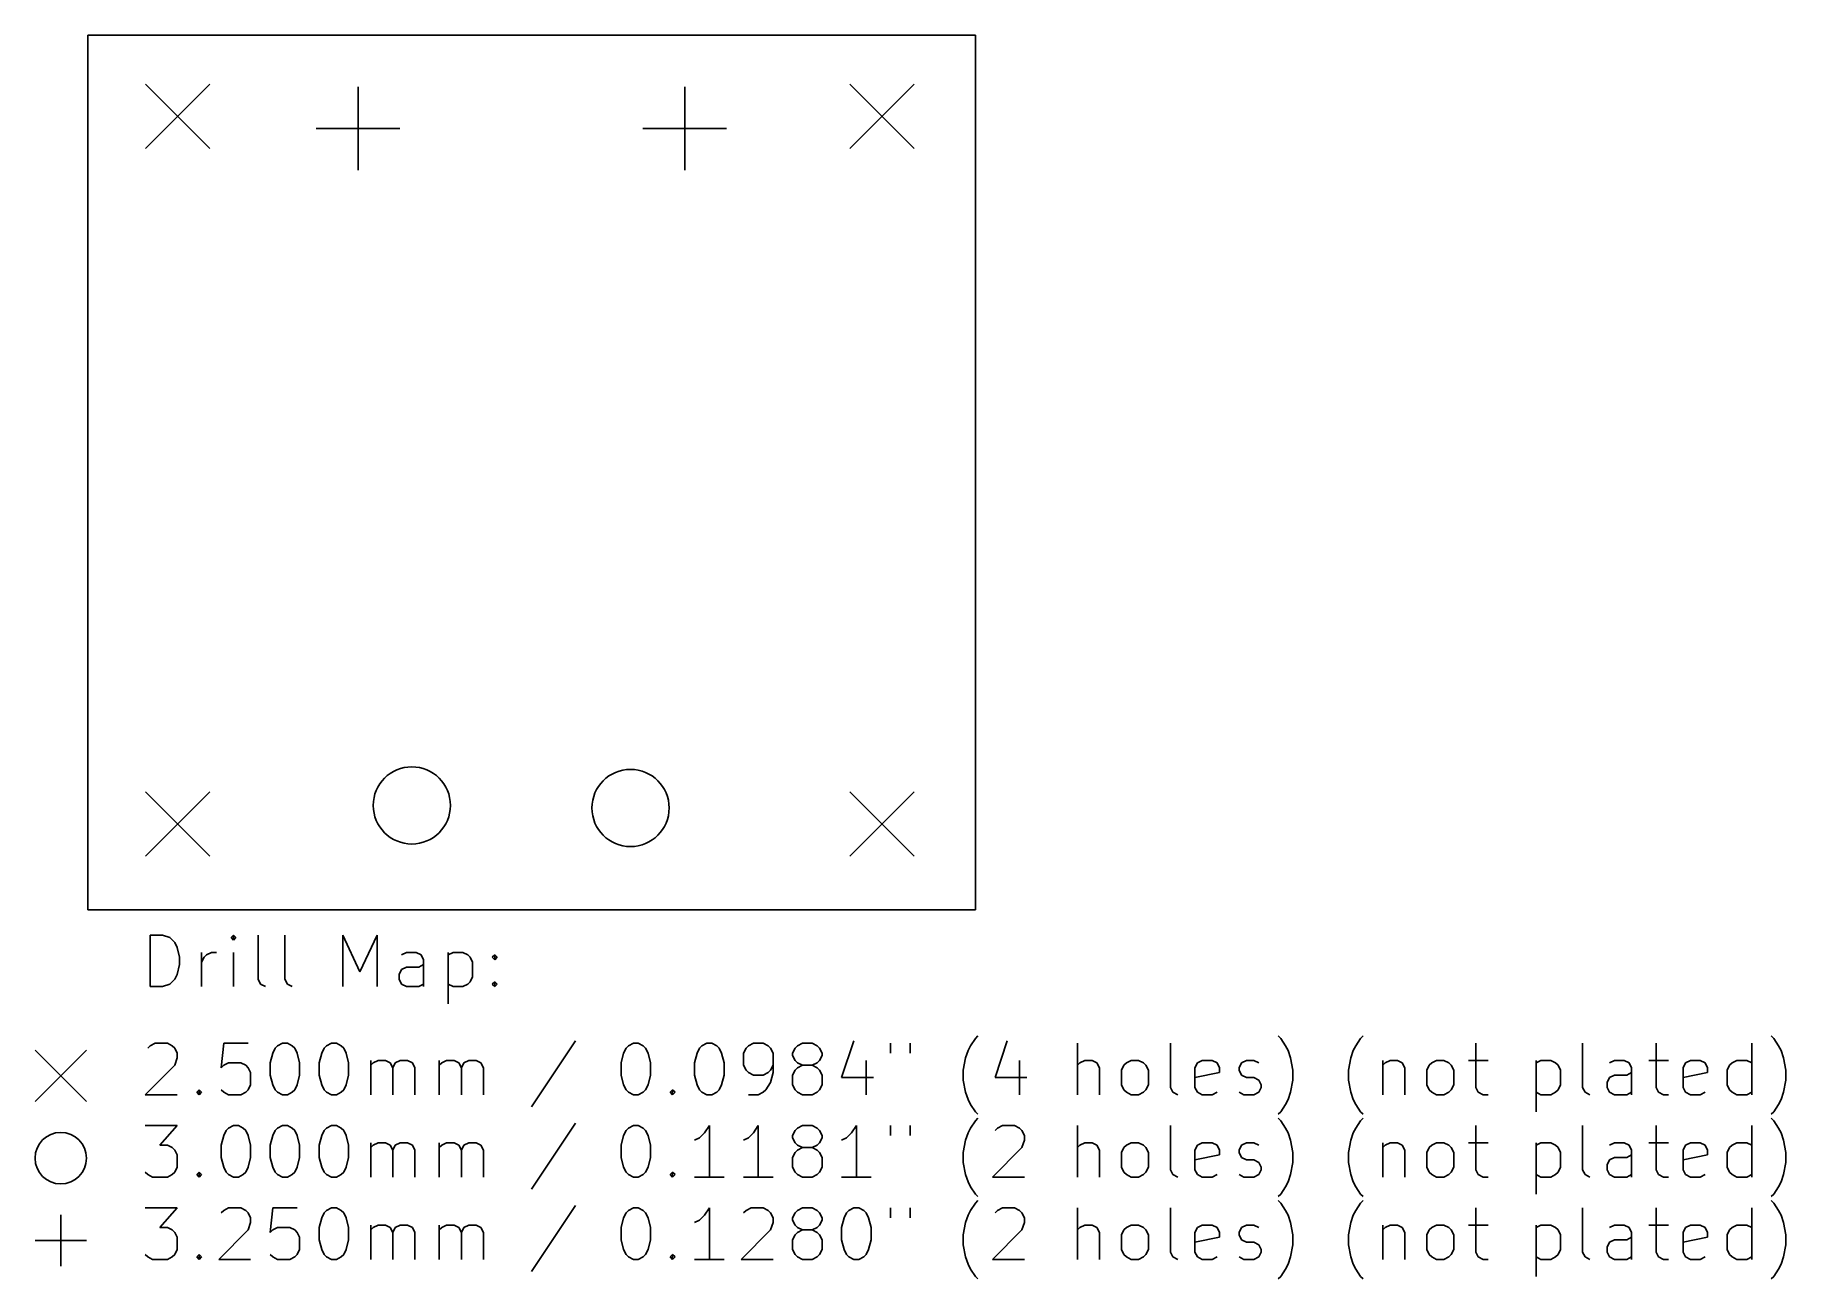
# Model space of a CAD drawing. Extents: x 125.5 to 193.5, y -119.2 to -70.8.
import ezdxf

# ---------------------------------------------------------------- set-up
doc = ezdxf.new("R2010")
doc.units = 0
doc.layers.add('BLACK', color=7, linetype='CONTINUOUS')

msp = doc.modelspace()

# ---------------------------------------------------------------- linework, layer by layer
at = {"layer": 'BLACK', "linetype": 'CONTINUOUS'}
for p, q in [((127.5, -70.841), (127.5, -104.841)), ((127.5, -70.841), (162, -70.841)), ((162, -70.841), (162, -104.841)), ((129.75, -72.75), (132.25, -75.25)), ((132.25, -72.75), (129.75, -75.25)), ((157.119, -72.75), (159.619, -75.25)), ((159.619, -72.75), (157.119, -75.25)), ((138.004, -72.848), (138.004, -76.098)), ((150.704, -72.848), (150.704, -76.098)), ((136.379, -74.473), (139.629, -74.473)), ((149.079, -74.473), (152.329, -74.473)), ((129.75, -100.25), (132.25, -102.75)), ((132.25, -100.25), (129.75, -102.75)), ((157.119, -100.25), (159.619, -102.75)), ((159.619, -100.25), (157.119, -102.75)), ((127.5, -104.841), (162, -104.841)), ((129.926, -107.825), (129.926, -105.825)), ((129.926, -105.825), (130.402, -105.825)), ((130.402, -105.825), (130.688, -105.921)), ((130.688, -105.921), (130.879, -106.111)), ((130.879, -106.111), (130.974, -106.302)), ((133.164, -105.825), (133.069, -105.921)), ((133.069, -105.921), (133.164, -106.016)), ((133.26, -105.921), (133.164, -105.825)), ((133.164, -105.825), (133.164, -106.016)), ((133.164, -106.016), (133.26, -105.921)), ((134.117, -107.54), (134.117, -105.825)), ((135.164, -107.54), (135.164, -105.825)), ((137.412, -107.825), (137.412, -105.825)), ((137.412, -105.825), (138.079, -107.254)), ((138.079, -107.254), (138.745, -105.825)), ((138.745, -105.825), (138.745, -107.825)), ((130.974, -106.302), (131.069, -106.683)), ((131.069, -106.683), (131.069, -106.968)), ((131.926, -107.825), (131.926, -106.492)), ((131.926, -106.873), (132.021, -106.683)), ((132.021, -106.683), (132.117, -106.587)), ((132.117, -106.587), (132.307, -106.492)), ((132.307, -106.492), (132.498, -106.492)), ((133.164, -107.825), (133.164, -106.492)), ((139.888, -106.492), (139.698, -106.587)), ((140.269, -106.492), (139.888, -106.492)), ((140.46, -106.587), (140.269, -106.492)), ((140.555, -106.778), (140.46, -106.587)), ((140.555, -107.825), (140.555, -106.778)), ((141.507, -106.492), (141.507, -108.492)), ((141.507, -106.587), (141.698, -106.492)), ((141.698, -106.492), (142.079, -106.492)), ((142.079, -106.492), (142.269, -106.587)), ((142.269, -106.587), (142.364, -106.683)), ((142.364, -106.683), (142.46, -106.873)), ((143.221, -106.683), (143.317, -106.587)), ((143.317, -106.778), (143.221, -106.683)), ((143.317, -106.587), (143.412, -106.683)), ((143.317, -106.587), (143.317, -106.778)), ((143.412, -106.683), (143.317, -106.778)), ((130.974, -107.349), (130.879, -107.54)), ((131.069, -106.968), (130.974, -107.349)), ((139.602, -107.349), (139.698, -107.159)), ((139.602, -107.54), (139.602, -107.349)), ((139.698, -107.159), (139.888, -107.063)), ((139.888, -107.063), (140.364, -107.063)), ((140.364, -107.063), (140.555, -106.968)), ((142.46, -107.444), (142.364, -107.635)), ((142.46, -106.873), (142.46, -107.444)), ((130.402, -107.825), (129.926, -107.825)), ((130.688, -107.73), (130.402, -107.825)), ((130.879, -107.54), (130.688, -107.73)), ((134.212, -107.73), (134.117, -107.54)), ((134.402, -107.825), (134.212, -107.73)), ((135.26, -107.73), (135.164, -107.54)), ((135.45, -107.825), (135.26, -107.73)), ((139.698, -107.73), (139.602, -107.54)), ((139.888, -107.825), (139.698, -107.73)), ((140.364, -107.825), (139.888, -107.825)), ((140.555, -107.73), (140.364, -107.825)), ((141.698, -107.825), (141.507, -107.73)), ((142.079, -107.825), (141.698, -107.825)), ((142.269, -107.73), (142.079, -107.825)), ((142.364, -107.635), (142.269, -107.73)), ((143.221, -107.73), (143.317, -107.635)), ((143.317, -107.825), (143.221, -107.73)), ((143.317, -107.635), (143.412, -107.73)), ((143.317, -107.635), (143.317, -107.825)), ((143.412, -107.73), (143.317, -107.825)), ((129.831, -110.216), (129.926, -110.121)), ((129.926, -110.121), (130.117, -110.025)), ((130.117, -110.025), (130.593, -110.025)), ((130.593, -110.025), (130.783, -110.121)), ((130.783, -110.121), (130.879, -110.216)), ((130.879, -110.216), (130.974, -110.406)), ((132.783, -110.025), (132.688, -110.978)), ((133.736, -110.025), (132.783, -110.025)), ((134.688, -110.406), (134.783, -110.216)), ((134.783, -110.216), (134.879, -110.121)), ((134.879, -110.121), (135.069, -110.025)), ((135.069, -110.025), (135.26, -110.025)), ((135.26, -110.025), (135.45, -110.121)), ((135.45, -110.121), (135.545, -110.216)), ((135.545, -110.216), (135.64, -110.406)), ((136.593, -110.406), (136.688, -110.216)), ((136.688, -110.216), (136.783, -110.121)), ((136.783, -110.121), (136.974, -110.025)), ((136.974, -110.025), (137.164, -110.025)), ((137.164, -110.025), (137.355, -110.121)), ((137.355, -110.121), (137.45, -110.216)), ((137.45, -110.216), (137.545, -110.406)), ((146.46, -109.93), (144.745, -112.502)), ((148.326, -110.406), (148.421, -110.216)), ((148.421, -110.216), (148.517, -110.121)), ((148.517, -110.121), (148.707, -110.025)), ((148.707, -110.025), (148.898, -110.025)), ((148.898, -110.025), (149.088, -110.121)), ((149.088, -110.121), (149.183, -110.216)), ((149.183, -110.216), (149.279, -110.406)), ((151.183, -110.406), (151.279, -110.216)), ((151.279, -110.216), (151.374, -110.121)), ((151.374, -110.121), (151.564, -110.025)), ((151.564, -110.025), (151.755, -110.025)), ((151.755, -110.025), (151.945, -110.121)), ((151.945, -110.121), (152.04, -110.216)), ((152.04, -110.216), (152.136, -110.406)), ((153.088, -110.216), (152.993, -110.406)), ((153.183, -110.121), (153.088, -110.216)), ((153.374, -110.025), (153.183, -110.121)), ((153.755, -110.025), (153.374, -110.025)), ((153.945, -110.121), (153.755, -110.025)), ((154.04, -110.216), (153.945, -110.121)), ((154.136, -110.406), (154.04, -110.216)), ((154.898, -110.406), (154.993, -110.216)), ((154.993, -110.216), (155.088, -110.121)), ((155.088, -110.121), (155.279, -110.025)), ((155.279, -110.025), (155.66, -110.025)), ((155.66, -110.025), (155.85, -110.121)), ((155.85, -110.121), (155.945, -110.216)), ((155.945, -110.216), (156.04, -110.406)), ((157.279, -109.93), (156.802, -111.359)), ((158.707, -110.025), (158.707, -110.406)), ((159.469, -110.025), (159.469, -110.406)), ((161.717, -110.311), (161.812, -110.121)), ((161.812, -110.121), (162.002, -109.835)), ((162.002, -109.835), (162.098, -109.74)), ((163.24, -109.93), (162.764, -111.359)), ((165.964, -112.025), (165.964, -110.025)), ((169.583, -111.74), (169.583, -110.025)), ((173.869, -109.835), (173.774, -109.74)), ((174.06, -110.121), (173.869, -109.835)), ((174.155, -110.311), (174.06, -110.121)), ((176.688, -110.311), (176.783, -110.121)), ((176.783, -110.121), (176.974, -109.835)), ((176.974, -109.835), (177.069, -109.74)), ((181.45, -110.025), (181.45, -111.74)), ((185.602, -111.74), (185.602, -110.025)), ((188.46, -110.025), (188.46, -111.74)), ((192.174, -112.025), (192.174, -110.025)), ((193.031, -109.835), (192.936, -109.74)), ((193.221, -110.121), (193.031, -109.835)), ((193.317, -110.311), (193.221, -110.121)), ((125.45, -110.291), (127.45, -112.291)), ((127.45, -110.291), (125.45, -112.291)), ((130.879, -110.883), (129.736, -112.025)), ((130.974, -110.597), (130.879, -110.883)), ((130.974, -110.406), (130.974, -110.597)), ((132.688, -110.978), (132.783, -110.883)), ((132.783, -110.883), (132.974, -110.787)), ((132.974, -110.787), (133.45, -110.787)), ((133.45, -110.787), (133.64, -110.883)), ((133.64, -110.883), (133.736, -110.978)), ((134.593, -110.787), (134.688, -110.406)), ((134.593, -111.263), (134.593, -110.787)), ((135.64, -110.406), (135.736, -110.787)), ((135.736, -110.787), (135.736, -111.263)), ((136.498, -110.787), (136.593, -110.406)), ((136.498, -111.263), (136.498, -110.787)), ((137.545, -110.406), (137.64, -110.787)), ((137.64, -110.787), (137.64, -111.263)), ((138.498, -112.025), (138.498, -110.692)), ((138.498, -110.883), (138.593, -110.787)), ((138.593, -110.787), (138.783, -110.692)), ((138.783, -110.692), (139.069, -110.692)), ((139.069, -110.692), (139.26, -110.787)), ((139.26, -110.787), (139.355, -110.978)), ((139.355, -110.978), (139.45, -110.787)), ((139.45, -110.787), (139.64, -110.692)), ((139.64, -110.692), (139.926, -110.692)), ((139.926, -110.692), (140.117, -110.787)), ((140.117, -110.787), (140.212, -110.978)), ((141.164, -112.025), (141.164, -110.692)), ((141.164, -110.883), (141.26, -110.787)), ((141.26, -110.787), (141.45, -110.692)), ((141.45, -110.692), (141.736, -110.692)), ((141.736, -110.692), (141.926, -110.787)), ((141.926, -110.787), (142.021, -110.978)), ((142.021, -110.978), (142.117, -110.787)), ((142.117, -110.787), (142.307, -110.692)), ((142.307, -110.692), (142.593, -110.692)), ((142.593, -110.692), (142.783, -110.787)), ((142.783, -110.787), (142.879, -110.978)), ((148.231, -110.787), (148.326, -110.406)), ((148.231, -111.263), (148.231, -110.787)), ((149.279, -110.406), (149.374, -110.787)), ((149.374, -110.787), (149.374, -111.263)), ((151.088, -110.787), (151.183, -110.406)), ((151.088, -111.263), (151.088, -110.787)), ((152.136, -110.406), (152.231, -110.787)), ((152.231, -110.787), (152.231, -111.263)), ((152.993, -110.406), (152.993, -110.883)), ((152.993, -110.883), (153.088, -111.073)), ((154.04, -111.073), (154.136, -110.883)), ((154.136, -111.168), (154.136, -110.406)), ((154.898, -110.502), (154.898, -110.406)), ((154.993, -110.692), (154.898, -110.502)), ((155.088, -110.787), (154.993, -110.692)), ((155.279, -110.883), (155.088, -110.787)), ((155.279, -110.883), (155.088, -110.978)), ((155.66, -110.883), (155.279, -110.883)), ((155.85, -110.787), (155.66, -110.883)), ((155.85, -110.978), (155.66, -110.883)), ((155.945, -110.692), (155.85, -110.787)), ((156.04, -110.502), (155.945, -110.692)), ((156.04, -110.406), (156.04, -110.502)), ((157.755, -110.692), (157.755, -112.025)), ((161.526, -111.073), (161.621, -110.597)), ((161.621, -110.597), (161.717, -110.311)), ((163.717, -110.692), (163.717, -112.025)), ((166.06, -110.787), (165.964, -110.883)), ((166.25, -110.692), (166.06, -110.787)), ((166.536, -110.692), (166.25, -110.692)), ((166.726, -110.787), (166.536, -110.692)), ((166.821, -110.978), (166.726, -110.787)), ((167.679, -111.073), (167.774, -110.883)), ((167.774, -110.883), (167.869, -110.787)), ((167.869, -110.787), (168.06, -110.692)), ((168.06, -110.692), (168.345, -110.692)), ((168.345, -110.692), (168.536, -110.787)), ((168.536, -110.787), (168.631, -110.883)), ((168.631, -110.883), (168.726, -111.073)), ((170.536, -110.978), (170.631, -110.787)), ((170.631, -110.787), (170.821, -110.692)), ((170.821, -110.692), (171.202, -110.692)), ((171.202, -110.692), (171.393, -110.787)), ((171.393, -110.787), (171.488, -110.978)), ((172.25, -110.978), (172.345, -110.787)), ((172.345, -110.787), (172.536, -110.692)), ((172.536, -110.692), (172.821, -110.692)), ((172.821, -110.692), (173.012, -110.787)), ((174.25, -110.597), (174.155, -110.311)), ((174.345, -111.073), (174.25, -110.597)), ((176.498, -111.073), (176.593, -110.597)), ((176.593, -110.597), (176.688, -110.311)), ((177.831, -110.692), (177.831, -112.025)), ((177.831, -110.883), (177.926, -110.787)), ((177.926, -110.787), (178.117, -110.692)), ((178.117, -110.692), (178.402, -110.692)), ((178.402, -110.692), (178.593, -110.787)), ((178.593, -110.787), (178.688, -110.978)), ((179.545, -111.073), (179.64, -110.883)), ((179.64, -110.883), (179.736, -110.787)), ((179.736, -110.787), (179.926, -110.692)), ((179.926, -110.692), (180.212, -110.692)), ((180.212, -110.692), (180.402, -110.787)), ((180.402, -110.787), (180.498, -110.883)), ((180.498, -110.883), (180.593, -111.073)), ((181.164, -110.692), (181.926, -110.692)), ((183.793, -110.692), (183.793, -112.692)), ((183.793, -110.787), (183.983, -110.692)), ((183.983, -110.692), (184.364, -110.692)), ((184.364, -110.692), (184.555, -110.787)), ((184.555, -110.787), (184.65, -110.883)), ((184.65, -110.883), (184.745, -111.073)), ((186.84, -110.692), (186.65, -110.787)), ((187.221, -110.692), (186.84, -110.692)), ((187.412, -110.787), (187.221, -110.692)), ((187.507, -110.978), (187.412, -110.787)), ((188.174, -110.692), (188.936, -110.692)), ((189.507, -110.978), (189.602, -110.787)), ((189.602, -110.787), (189.793, -110.692)), ((189.793, -110.692), (190.174, -110.692)), ((190.174, -110.692), (190.364, -110.787)), ((190.364, -110.787), (190.46, -110.978)), ((191.221, -111.073), (191.317, -110.883)), ((191.317, -110.883), (191.412, -110.787)), ((191.412, -110.787), (191.602, -110.692)), ((191.602, -110.692), (191.983, -110.692)), ((191.983, -110.692), (192.174, -110.787)), ((193.412, -110.597), (193.317, -110.311)), ((193.507, -111.073), (193.412, -110.597)), ((133.736, -110.978), (133.831, -111.168)), ((133.831, -111.168), (133.831, -111.644)), ((134.688, -111.644), (134.593, -111.263)), ((135.736, -111.263), (135.64, -111.644)), ((136.593, -111.644), (136.498, -111.263)), ((137.64, -111.263), (137.545, -111.644)), ((139.355, -110.978), (139.355, -112.025)), ((140.212, -110.978), (140.212, -112.025)), ((142.021, -110.978), (142.021, -112.025)), ((142.879, -110.978), (142.879, -112.025)), ((148.326, -111.644), (148.231, -111.263)), ((149.374, -111.263), (149.279, -111.644)), ((151.183, -111.644), (151.088, -111.263)), ((152.231, -111.263), (152.136, -111.644)), ((153.088, -111.073), (153.183, -111.168)), ((153.183, -111.168), (153.374, -111.263)), ((153.374, -111.263), (153.755, -111.263)), ((153.755, -111.263), (153.945, -111.168)), ((153.85, -111.835), (154.04, -111.549)), ((153.945, -111.168), (154.04, -111.073)), ((154.04, -111.549), (154.136, -111.168)), ((154.993, -111.073), (154.898, -111.263)), ((154.898, -111.263), (154.898, -111.644)), ((155.088, -110.978), (154.993, -111.073)), ((155.945, -111.073), (155.85, -110.978)), ((156.04, -111.263), (155.945, -111.073)), ((156.04, -111.644), (156.04, -111.263)), ((156.802, -111.359), (158.04, -111.359)), ((161.526, -111.454), (161.526, -111.073)), ((161.621, -111.93), (161.526, -111.454)), ((162.764, -111.359), (164.002, -111.359)), ((166.821, -112.025), (166.821, -110.978)), ((167.679, -111.644), (167.679, -111.073)), ((168.726, -111.073), (168.726, -111.644)), ((170.536, -111.74), (170.536, -110.978)), ((171.488, -111.168), (170.536, -111.359)), ((171.488, -110.978), (171.488, -111.168)), ((172.25, -111.073), (172.25, -110.978)), ((172.345, -111.263), (172.25, -111.073)), ((172.536, -111.359), (172.345, -111.263)), ((172.821, -111.359), (172.536, -111.359)), ((173.012, -111.454), (172.821, -111.359)), ((173.107, -111.644), (173.012, -111.454)), ((174.25, -111.93), (174.345, -111.454)), ((174.345, -111.454), (174.345, -111.073)), ((176.498, -111.454), (176.498, -111.073)), ((176.593, -111.93), (176.498, -111.454)), ((178.688, -110.978), (178.688, -112.025)), ((179.545, -111.644), (179.545, -111.073)), ((180.593, -111.073), (180.593, -111.644)), ((184.745, -111.073), (184.745, -111.644)), ((186.555, -111.549), (186.65, -111.359)), ((186.555, -111.74), (186.555, -111.549)), ((186.65, -111.359), (186.84, -111.263)), ((186.84, -111.263), (187.317, -111.263)), ((187.317, -111.263), (187.507, -111.168)), ((187.507, -112.025), (187.507, -110.978)), ((189.507, -111.74), (189.507, -110.978)), ((190.46, -111.168), (189.507, -111.359)), ((190.46, -110.978), (190.46, -111.168)), ((191.221, -111.644), (191.221, -111.073)), ((193.412, -111.93), (193.507, -111.454)), ((193.507, -111.454), (193.507, -111.073)), ((129.736, -112.025), (130.974, -112.025)), ((131.736, -111.93), (131.831, -111.835)), ((131.831, -112.025), (131.736, -111.93)), ((131.831, -111.835), (131.926, -111.93)), ((131.831, -111.835), (131.831, -112.025)), ((131.926, -111.93), (131.831, -112.025)), ((132.783, -111.93), (132.688, -111.835)), ((132.974, -112.025), (132.783, -111.93)), ((133.45, -112.025), (132.974, -112.025)), ((133.64, -111.93), (133.45, -112.025)), ((133.736, -111.835), (133.64, -111.93)), ((133.831, -111.644), (133.736, -111.835)), ((134.783, -111.835), (134.688, -111.644)), ((134.879, -111.93), (134.783, -111.835)), ((135.069, -112.025), (134.879, -111.93)), ((135.26, -112.025), (135.069, -112.025)), ((135.45, -111.93), (135.26, -112.025)), ((135.545, -111.835), (135.45, -111.93)), ((135.64, -111.644), (135.545, -111.835)), ((136.688, -111.835), (136.593, -111.644)), ((136.783, -111.93), (136.688, -111.835)), ((136.974, -112.025), (136.783, -111.93)), ((137.164, -112.025), (136.974, -112.025)), ((137.355, -111.93), (137.164, -112.025)), ((137.45, -111.835), (137.355, -111.93)), ((137.545, -111.644), (137.45, -111.835)), ((148.421, -111.835), (148.326, -111.644)), ((148.517, -111.93), (148.421, -111.835)), ((148.707, -112.025), (148.517, -111.93)), ((148.898, -112.025), (148.707, -112.025)), ((149.088, -111.93), (148.898, -112.025)), ((149.183, -111.835), (149.088, -111.93)), ((149.279, -111.644), (149.183, -111.835)), ((150.136, -111.93), (150.231, -111.835)), ((150.231, -112.025), (150.136, -111.93)), ((150.231, -111.835), (150.326, -111.93)), ((150.231, -111.835), (150.231, -112.025)), ((150.326, -111.93), (150.231, -112.025)), ((151.279, -111.835), (151.183, -111.644)), ((151.374, -111.93), (151.279, -111.835)), ((151.564, -112.025), (151.374, -111.93)), ((151.755, -112.025), (151.564, -112.025)), ((151.945, -111.93), (151.755, -112.025)), ((152.04, -111.835), (151.945, -111.93)), ((152.136, -111.644), (152.04, -111.835)), ((153.183, -112.025), (153.564, -112.025)), ((153.564, -112.025), (153.755, -111.93)), ((153.755, -111.93), (153.85, -111.835)), ((154.898, -111.644), (154.993, -111.835)), ((154.993, -111.835), (155.088, -111.93)), ((155.088, -111.93), (155.279, -112.025)), ((155.279, -112.025), (155.66, -112.025)), ((155.66, -112.025), (155.85, -111.93)), ((155.85, -111.93), (155.945, -111.835)), ((155.945, -111.835), (156.04, -111.644)), ((161.717, -112.216), (161.621, -111.93)), ((161.812, -112.406), (161.717, -112.216)), ((167.774, -111.835), (167.679, -111.644)), ((167.869, -111.93), (167.774, -111.835)), ((168.06, -112.025), (167.869, -111.93)), ((168.345, -112.025), (168.06, -112.025)), ((168.536, -111.93), (168.345, -112.025)), ((168.631, -111.835), (168.536, -111.93)), ((168.726, -111.644), (168.631, -111.835)), ((169.679, -111.93), (169.583, -111.74)), ((169.869, -112.025), (169.679, -111.93)), ((170.631, -111.93), (170.536, -111.74)), ((170.821, -112.025), (170.631, -111.93)), ((171.202, -112.025), (170.821, -112.025)), ((171.393, -111.93), (171.202, -112.025)), ((172.25, -111.93), (172.44, -112.025)), ((172.44, -112.025), (172.821, -112.025)), ((172.821, -112.025), (173.012, -111.93)), ((173.012, -111.93), (173.107, -111.74)), ((173.107, -111.74), (173.107, -111.644)), ((174.06, -112.406), (174.155, -112.216)), ((174.155, -112.216), (174.25, -111.93)), ((176.688, -112.216), (176.593, -111.93)), ((176.783, -112.406), (176.688, -112.216)), ((179.64, -111.835), (179.545, -111.644)), ((179.736, -111.93), (179.64, -111.835)), ((179.926, -112.025), (179.736, -111.93)), ((180.212, -112.025), (179.926, -112.025)), ((180.402, -111.93), (180.212, -112.025)), ((180.498, -111.835), (180.402, -111.93)), ((180.593, -111.644), (180.498, -111.835)), ((181.45, -111.74), (181.545, -111.93)), ((181.545, -111.93), (181.736, -112.025)), ((181.736, -112.025), (181.926, -112.025)), ((183.983, -112.025), (183.793, -111.93)), ((184.364, -112.025), (183.983, -112.025)), ((184.555, -111.93), (184.364, -112.025)), ((184.65, -111.835), (184.555, -111.93)), ((184.745, -111.644), (184.65, -111.835)), ((185.698, -111.93), (185.602, -111.74)), ((185.888, -112.025), (185.698, -111.93)), ((186.65, -111.93), (186.555, -111.74)), ((186.84, -112.025), (186.65, -111.93)), ((187.317, -112.025), (186.84, -112.025)), ((187.507, -111.93), (187.317, -112.025)), ((188.46, -111.74), (188.555, -111.93)), ((188.555, -111.93), (188.745, -112.025)), ((188.745, -112.025), (188.936, -112.025)), ((189.602, -111.93), (189.507, -111.74)), ((189.793, -112.025), (189.602, -111.93)), ((190.174, -112.025), (189.793, -112.025)), ((190.364, -111.93), (190.174, -112.025)), ((191.317, -111.835), (191.221, -111.644)), ((191.412, -111.93), (191.317, -111.835)), ((191.602, -112.025), (191.412, -111.93)), ((191.983, -112.025), (191.602, -112.025)), ((192.174, -111.93), (191.983, -112.025)), ((193.221, -112.406), (193.317, -112.216)), ((193.317, -112.216), (193.412, -111.93)), ((162.002, -112.692), (161.812, -112.406)), ((162.098, -112.787), (162.002, -112.692)), ((162.002, -113.035), (162.098, -112.94)), ((173.774, -112.787), (173.869, -112.692)), ((173.869, -113.035), (173.774, -112.94)), ((173.869, -112.692), (174.06, -112.406)), ((176.974, -112.692), (176.783, -112.406)), ((177.069, -112.787), (176.974, -112.692)), ((176.974, -113.035), (177.069, -112.94)), ((192.936, -112.787), (193.031, -112.692)), ((193.031, -113.035), (192.936, -112.94)), ((193.031, -112.692), (193.221, -112.406)), ((129.736, -113.225), (130.974, -113.225)), ((130.974, -113.225), (130.307, -113.987)), ((132.688, -113.987), (132.783, -113.606)), ((132.783, -113.606), (132.879, -113.416)), ((132.879, -113.416), (132.974, -113.321)), ((132.974, -113.321), (133.164, -113.225)), ((133.164, -113.225), (133.355, -113.225)), ((133.355, -113.225), (133.545, -113.321)), ((133.545, -113.321), (133.64, -113.416)), ((133.64, -113.416), (133.736, -113.606)), ((133.736, -113.606), (133.831, -113.987)), ((134.593, -113.987), (134.688, -113.606)), ((134.688, -113.606), (134.783, -113.416)), ((134.783, -113.416), (134.879, -113.321)), ((134.879, -113.321), (135.069, -113.225)), ((135.069, -113.225), (135.26, -113.225)), ((135.26, -113.225), (135.45, -113.321)), ((135.45, -113.321), (135.545, -113.416)), ((135.545, -113.416), (135.64, -113.606)), ((135.64, -113.606), (135.736, -113.987)), ((136.498, -113.987), (136.593, -113.606)), ((136.593, -113.606), (136.688, -113.416)), ((136.688, -113.416), (136.783, -113.321)), ((136.783, -113.321), (136.974, -113.225)), ((136.974, -113.225), (137.164, -113.225)), ((137.164, -113.225), (137.355, -113.321)), ((137.355, -113.321), (137.45, -113.416)), ((137.45, -113.416), (137.545, -113.606)), ((137.545, -113.606), (137.64, -113.987)), ((146.46, -113.13), (144.745, -115.702)), ((148.231, -113.987), (148.326, -113.606)), ((148.326, -113.606), (148.421, -113.416)), ((148.421, -113.416), (148.517, -113.321)), ((148.517, -113.321), (148.707, -113.225)), ((148.707, -113.225), (148.898, -113.225)), ((148.898, -113.225), (149.088, -113.321)), ((149.088, -113.321), (149.183, -113.416)), ((149.183, -113.416), (149.279, -113.606)), ((149.279, -113.606), (149.374, -113.987)), ((151.469, -113.511), (151.279, -113.702)), ((151.66, -113.225), (151.469, -113.511)), ((151.66, -115.225), (151.66, -113.225)), ((153.374, -113.511), (153.183, -113.702)), ((153.564, -113.225), (153.374, -113.511)), ((153.564, -115.225), (153.564, -113.225)), ((154.898, -113.606), (154.993, -113.416)), ((154.898, -113.702), (154.898, -113.606)), ((154.993, -113.416), (155.088, -113.321)), ((155.088, -113.321), (155.279, -113.225)), ((155.279, -113.225), (155.66, -113.225)), ((155.66, -113.225), (155.85, -113.321)), ((155.85, -113.321), (155.945, -113.416)), ((155.945, -113.416), (156.04, -113.606)), ((156.04, -113.606), (156.04, -113.702)), ((157.183, -113.511), (156.993, -113.702)), ((157.374, -113.225), (157.183, -113.511)), ((157.374, -115.225), (157.374, -113.225)), ((158.707, -113.225), (158.707, -113.606)), ((159.469, -113.225), (159.469, -113.606)), ((161.621, -113.797), (161.717, -113.511)), ((161.717, -113.511), (161.812, -113.321)), ((161.812, -113.321), (162.002, -113.035)), ((162.764, -113.416), (162.86, -113.321)), ((162.86, -113.321), (163.05, -113.225)), ((163.05, -113.225), (163.526, -113.225)), ((163.526, -113.225), (163.717, -113.321)), ((163.717, -113.321), (163.812, -113.416)), ((163.812, -113.416), (163.907, -113.606)), ((163.907, -113.606), (163.907, -113.797)), ((165.964, -115.225), (165.964, -113.225)), ((169.583, -114.94), (169.583, -113.225)), ((174.06, -113.321), (173.869, -113.035)), ((174.155, -113.511), (174.06, -113.321)), ((174.25, -113.797), (174.155, -113.511)), ((176.593, -113.797), (176.688, -113.511)), ((176.688, -113.511), (176.783, -113.321)), ((176.783, -113.321), (176.974, -113.035)), ((181.45, -113.225), (181.45, -114.94)), ((185.602, -114.94), (185.602, -113.225)), ((188.46, -113.225), (188.46, -114.94)), ((192.174, -115.225), (192.174, -113.225)), ((193.221, -113.321), (193.031, -113.035)), ((193.317, -113.511), (193.221, -113.321)), ((193.412, -113.797), (193.317, -113.511)), ((130.307, -113.987), (130.593, -113.987)), ((130.593, -113.987), (130.783, -114.083)), ((130.783, -114.083), (130.879, -114.178)), ((130.879, -114.178), (130.974, -114.368)), ((132.688, -114.463), (132.688, -113.987)), ((133.831, -113.987), (133.831, -114.463)), ((134.593, -114.463), (134.593, -113.987)), ((135.736, -113.987), (135.736, -114.463)), ((136.498, -114.463), (136.498, -113.987)), ((137.64, -113.987), (137.64, -114.463)), ((138.498, -115.225), (138.498, -113.892)), ((138.498, -114.083), (138.593, -113.987)), ((138.593, -113.987), (138.783, -113.892)), ((138.783, -113.892), (139.069, -113.892)), ((139.069, -113.892), (139.26, -113.987)), ((139.26, -113.987), (139.355, -114.178)), ((139.355, -114.178), (139.45, -113.987)), ((139.355, -114.178), (139.355, -115.225)), ((139.45, -113.987), (139.64, -113.892)), ((139.64, -113.892), (139.926, -113.892)), ((139.926, -113.892), (140.117, -113.987)), ((140.117, -113.987), (140.212, -114.178)), ((140.212, -114.178), (140.212, -115.225)), ((141.164, -115.225), (141.164, -113.892)), ((141.164, -114.083), (141.26, -113.987)), ((141.26, -113.987), (141.45, -113.892)), ((141.45, -113.892), (141.736, -113.892)), ((141.736, -113.892), (141.926, -113.987)), ((141.926, -113.987), (142.021, -114.178)), ((142.021, -114.178), (142.117, -113.987)), ((142.021, -114.178), (142.021, -115.225)), ((142.117, -113.987), (142.307, -113.892)), ((142.307, -113.892), (142.593, -113.892)), ((142.593, -113.892), (142.783, -113.987)), ((142.783, -113.987), (142.879, -114.178)), ((142.879, -114.178), (142.879, -115.225)), ((148.231, -114.463), (148.231, -113.987)), ((149.374, -113.987), (149.374, -114.463)), ((151.279, -113.702), (151.088, -113.797)), ((153.183, -113.702), (152.993, -113.797)), ((154.993, -113.892), (154.898, -113.702)), ((154.993, -114.273), (154.898, -114.463)), ((155.088, -113.987), (154.993, -113.892)), ((155.088, -114.178), (154.993, -114.273)), ((155.279, -114.083), (155.088, -113.987)), ((155.279, -114.083), (155.088, -114.178)), ((155.66, -114.083), (155.279, -114.083)), ((155.85, -113.987), (155.66, -114.083)), ((155.85, -114.178), (155.66, -114.083)), ((155.945, -113.892), (155.85, -113.987)), ((155.945, -114.273), (155.85, -114.178)), ((156.04, -113.702), (155.945, -113.892)), ((156.04, -114.463), (155.945, -114.273)), ((156.993, -113.702), (156.802, -113.797)), ((161.526, -114.273), (161.621, -113.797)), ((161.526, -114.654), (161.526, -114.273)), ((163.812, -114.083), (162.669, -115.225)), ((163.907, -113.797), (163.812, -114.083)), ((166.06, -113.987), (165.964, -114.083)), ((166.25, -113.892), (166.06, -113.987)), ((166.536, -113.892), (166.25, -113.892)), ((166.726, -113.987), (166.536, -113.892)), ((166.821, -114.178), (166.726, -113.987)), ((166.821, -115.225), (166.821, -114.178)), ((167.679, -114.273), (167.774, -114.083)), ((167.679, -114.844), (167.679, -114.273)), ((167.774, -114.083), (167.869, -113.987)), ((167.869, -113.987), (168.06, -113.892)), ((168.06, -113.892), (168.345, -113.892)), ((168.345, -113.892), (168.536, -113.987)), ((168.536, -113.987), (168.631, -114.083)), ((168.631, -114.083), (168.726, -114.273)), ((168.726, -114.273), (168.726, -114.844)), ((170.536, -114.178), (170.631, -113.987)), ((170.536, -114.94), (170.536, -114.178)), ((170.631, -113.987), (170.821, -113.892)), ((170.821, -113.892), (171.202, -113.892)), ((171.202, -113.892), (171.393, -113.987)), ((171.393, -113.987), (171.488, -114.178)), ((171.488, -114.178), (171.488, -114.368)), ((172.25, -114.178), (172.345, -113.987)), ((172.25, -114.273), (172.25, -114.178)), ((172.345, -114.463), (172.25, -114.273)), ((172.345, -113.987), (172.536, -113.892)), ((172.536, -113.892), (172.821, -113.892)), ((172.821, -113.892), (173.012, -113.987)), ((174.345, -114.273), (174.25, -113.797)), ((174.345, -114.654), (174.345, -114.273)), ((176.498, -114.273), (176.593, -113.797)), ((176.498, -114.654), (176.498, -114.273)), ((177.831, -113.892), (177.831, -115.225)), ((177.831, -114.083), (177.926, -113.987)), ((177.926, -113.987), (178.117, -113.892)), ((178.117, -113.892), (178.402, -113.892)), ((178.402, -113.892), (178.593, -113.987)), ((178.593, -113.987), (178.688, -114.178)), ((178.688, -114.178), (178.688, -115.225)), ((179.545, -114.273), (179.64, -114.083)), ((179.545, -114.844), (179.545, -114.273)), ((179.64, -114.083), (179.736, -113.987)), ((179.736, -113.987), (179.926, -113.892)), ((179.926, -113.892), (180.212, -113.892)), ((180.212, -113.892), (180.402, -113.987)), ((180.402, -113.987), (180.498, -114.083)), ((180.498, -114.083), (180.593, -114.273)), ((180.593, -114.273), (180.593, -114.844)), ((181.164, -113.892), (181.926, -113.892)), ((183.793, -113.892), (183.793, -115.892)), ((183.793, -113.987), (183.983, -113.892)), ((183.983, -113.892), (184.364, -113.892)), ((184.364, -113.892), (184.555, -113.987)), ((184.555, -113.987), (184.65, -114.083)), ((184.65, -114.083), (184.745, -114.273)), ((184.745, -114.273), (184.745, -114.844)), ((186.84, -113.892), (186.65, -113.987)), ((187.221, -113.892), (186.84, -113.892)), ((187.412, -113.987), (187.221, -113.892)), ((187.507, -114.178), (187.412, -113.987)), ((187.507, -115.225), (187.507, -114.178)), ((188.174, -113.892), (188.936, -113.892)), ((189.507, -114.178), (189.602, -113.987)), ((189.507, -114.94), (189.507, -114.178)), ((189.602, -113.987), (189.793, -113.892)), ((189.793, -113.892), (190.174, -113.892)), ((190.174, -113.892), (190.364, -113.987)), ((190.364, -113.987), (190.46, -114.178)), ((190.46, -114.178), (190.46, -114.368)), ((191.221, -114.273), (191.317, -114.083)), ((191.221, -114.844), (191.221, -114.273)), ((191.317, -114.083), (191.412, -113.987)), ((191.412, -113.987), (191.602, -113.892)), ((191.602, -113.892), (191.983, -113.892)), ((191.983, -113.892), (192.174, -113.987)), ((193.507, -114.273), (193.412, -113.797)), ((193.507, -114.654), (193.507, -114.273)), ((130.974, -114.844), (130.879, -115.035)), ((130.974, -114.368), (130.974, -114.844)), ((132.783, -114.844), (132.688, -114.463)), ((132.879, -115.035), (132.783, -114.844)), ((133.736, -114.844), (133.64, -115.035)), ((133.831, -114.463), (133.736, -114.844)), ((134.688, -114.844), (134.593, -114.463)), ((134.783, -115.035), (134.688, -114.844)), ((135.64, -114.844), (135.545, -115.035)), ((135.736, -114.463), (135.64, -114.844)), ((136.593, -114.844), (136.498, -114.463)), ((136.688, -115.035), (136.593, -114.844)), ((137.545, -114.844), (137.45, -115.035)), ((137.64, -114.463), (137.545, -114.844)), ((148.326, -114.844), (148.231, -114.463)), ((148.421, -115.035), (148.326, -114.844)), ((149.279, -114.844), (149.183, -115.035)), ((149.374, -114.463), (149.279, -114.844)), ((154.898, -114.463), (154.898, -114.844)), ((154.898, -114.844), (154.993, -115.035)), ((155.945, -115.035), (156.04, -114.844)), ((156.04, -114.844), (156.04, -114.463)), ((161.621, -115.13), (161.526, -114.654)), ((167.774, -115.035), (167.679, -114.844)), ((168.726, -114.844), (168.631, -115.035)), ((169.679, -115.13), (169.583, -114.94)), ((171.488, -114.368), (170.536, -114.559)), ((170.631, -115.13), (170.536, -114.94)), ((172.536, -114.559), (172.345, -114.463)), ((172.821, -114.559), (172.536, -114.559)), ((173.012, -114.654), (172.821, -114.559)), ((173.107, -114.844), (173.012, -114.654)), ((173.012, -115.13), (173.107, -114.94)), ((173.107, -114.94), (173.107, -114.844)), ((174.25, -115.13), (174.345, -114.654)), ((176.593, -115.13), (176.498, -114.654)), ((179.64, -115.035), (179.545, -114.844)), ((180.593, -114.844), (180.498, -115.035)), ((181.45, -114.94), (181.545, -115.13)), ((184.745, -114.844), (184.65, -115.035)), ((185.698, -115.13), (185.602, -114.94)), ((186.555, -114.749), (186.65, -114.559)), ((186.555, -114.94), (186.555, -114.749)), ((186.65, -115.13), (186.555, -114.94)), ((186.65, -114.559), (186.84, -114.463)), ((186.84, -114.463), (187.317, -114.463)), ((187.317, -114.463), (187.507, -114.368)), ((188.46, -114.94), (188.555, -115.13)), ((190.46, -114.368), (189.507, -114.559)), ((189.602, -115.13), (189.507, -114.94)), ((191.317, -115.035), (191.221, -114.844)), ((193.412, -115.13), (193.507, -114.654)), ((129.831, -115.13), (129.736, -115.035)), ((130.021, -115.225), (129.831, -115.13)), ((130.593, -115.225), (130.021, -115.225)), ((130.783, -115.13), (130.593, -115.225)), ((130.879, -115.035), (130.783, -115.13)), ((131.736, -115.13), (131.831, -115.035)), ((131.831, -115.225), (131.736, -115.13)), ((131.831, -115.035), (131.926, -115.13)), ((131.831, -115.035), (131.831, -115.225)), ((131.926, -115.13), (131.831, -115.225)), ((132.974, -115.13), (132.879, -115.035)), ((133.164, -115.225), (132.974, -115.13)), ((133.355, -115.225), (133.164, -115.225)), ((133.545, -115.13), (133.355, -115.225)), ((133.64, -115.035), (133.545, -115.13)), ((134.879, -115.13), (134.783, -115.035)), ((135.069, -115.225), (134.879, -115.13)), ((135.26, -115.225), (135.069, -115.225)), ((135.45, -115.13), (135.26, -115.225)), ((135.545, -115.035), (135.45, -115.13)), ((136.783, -115.13), (136.688, -115.035)), ((136.974, -115.225), (136.783, -115.13)), ((137.164, -115.225), (136.974, -115.225)), ((137.355, -115.13), (137.164, -115.225)), ((137.45, -115.035), (137.355, -115.13)), ((148.517, -115.13), (148.421, -115.035)), ((148.707, -115.225), (148.517, -115.13)), ((148.898, -115.225), (148.707, -115.225)), ((149.088, -115.13), (148.898, -115.225)), ((149.183, -115.035), (149.088, -115.13)), ((150.136, -115.13), (150.231, -115.035)), ((150.231, -115.225), (150.136, -115.13)), ((150.231, -115.035), (150.326, -115.13)), ((150.231, -115.035), (150.231, -115.225)), ((150.326, -115.13), (150.231, -115.225)), ((152.231, -115.225), (151.088, -115.225)), ((154.136, -115.225), (152.993, -115.225)), ((154.993, -115.035), (155.088, -115.13)), ((155.088, -115.13), (155.279, -115.225)), ((155.279, -115.225), (155.66, -115.225)), ((155.66, -115.225), (155.85, -115.13)), ((155.85, -115.13), (155.945, -115.035)), ((157.945, -115.225), (156.802, -115.225)), ((161.717, -115.416), (161.621, -115.13)), ((161.812, -115.606), (161.717, -115.416)), ((162.002, -115.892), (161.812, -115.606)), ((162.669, -115.225), (163.907, -115.225)), ((167.869, -115.13), (167.774, -115.035)), ((168.06, -115.225), (167.869, -115.13)), ((168.345, -115.225), (168.06, -115.225)), ((168.536, -115.13), (168.345, -115.225)), ((168.631, -115.035), (168.536, -115.13)), ((169.869, -115.225), (169.679, -115.13)), ((170.821, -115.225), (170.631, -115.13)), ((171.202, -115.225), (170.821, -115.225)), ((171.393, -115.13), (171.202, -115.225)), ((172.25, -115.13), (172.44, -115.225)), ((172.44, -115.225), (172.821, -115.225)), ((172.821, -115.225), (173.012, -115.13)), ((173.869, -115.892), (174.06, -115.606)), ((174.06, -115.606), (174.155, -115.416)), ((174.155, -115.416), (174.25, -115.13)), ((176.688, -115.416), (176.593, -115.13)), ((176.783, -115.606), (176.688, -115.416)), ((176.974, -115.892), (176.783, -115.606)), ((179.736, -115.13), (179.64, -115.035)), ((179.926, -115.225), (179.736, -115.13)), ((180.212, -115.225), (179.926, -115.225)), ((180.402, -115.13), (180.212, -115.225)), ((180.498, -115.035), (180.402, -115.13)), ((181.545, -115.13), (181.736, -115.225)), ((181.736, -115.225), (181.926, -115.225)), ((183.983, -115.225), (183.793, -115.13)), ((184.364, -115.225), (183.983, -115.225)), ((184.555, -115.13), (184.364, -115.225)), ((184.65, -115.035), (184.555, -115.13)), ((185.888, -115.225), (185.698, -115.13)), ((186.84, -115.225), (186.65, -115.13)), ((187.317, -115.225), (186.84, -115.225)), ((187.507, -115.13), (187.317, -115.225)), ((188.555, -115.13), (188.745, -115.225)), ((188.745, -115.225), (188.936, -115.225)), ((189.793, -115.225), (189.602, -115.13)), ((190.174, -115.225), (189.793, -115.225)), ((190.364, -115.13), (190.174, -115.225)), ((191.412, -115.13), (191.317, -115.035)), ((191.602, -115.225), (191.412, -115.13)), ((191.983, -115.225), (191.602, -115.225)), ((192.174, -115.13), (191.983, -115.225)), ((193.031, -115.892), (193.221, -115.606)), ((193.221, -115.606), (193.317, -115.416)), ((193.317, -115.416), (193.412, -115.13)), ((146.46, -116.33), (144.745, -118.902)), ((161.812, -116.521), (162.002, -116.235)), ((162.098, -115.987), (162.002, -115.892)), ((162.002, -116.235), (162.098, -116.14)), ((173.774, -115.987), (173.869, -115.892)), ((173.869, -116.235), (173.774, -116.14)), ((174.06, -116.521), (173.869, -116.235)), ((176.783, -116.521), (176.974, -116.235)), ((177.069, -115.987), (176.974, -115.892)), ((176.974, -116.235), (177.069, -116.14)), ((192.936, -115.987), (193.031, -115.892)), ((193.031, -116.235), (192.936, -116.14)), ((193.221, -116.521), (193.031, -116.235)), ((126.45, -116.691), (126.45, -118.691)), ((129.736, -116.425), (130.974, -116.425)), ((130.974, -116.425), (130.307, -117.187)), ((132.688, -116.616), (132.783, -116.521)), ((132.783, -116.521), (132.974, -116.425)), ((132.974, -116.425), (133.45, -116.425)), ((133.45, -116.425), (133.64, -116.521)), ((133.64, -116.521), (133.736, -116.616)), ((133.736, -116.616), (133.831, -116.806)), ((133.831, -116.997), (133.736, -117.283)), ((133.831, -116.806), (133.831, -116.997)), ((134.688, -116.425), (134.593, -117.378)), ((135.64, -116.425), (134.688, -116.425)), ((136.498, -117.187), (136.593, -116.806)), ((136.593, -116.806), (136.688, -116.616)), ((136.688, -116.616), (136.783, -116.521)), ((136.783, -116.521), (136.974, -116.425)), ((136.974, -116.425), (137.164, -116.425)), ((137.164, -116.425), (137.355, -116.521)), ((137.355, -116.521), (137.45, -116.616)), ((137.45, -116.616), (137.545, -116.806)), ((137.545, -116.806), (137.64, -117.187)), ((148.231, -117.187), (148.326, -116.806)), ((148.326, -116.806), (148.421, -116.616)), ((148.421, -116.616), (148.517, -116.521)), ((148.517, -116.521), (148.707, -116.425)), ((148.707, -116.425), (148.898, -116.425)), ((148.898, -116.425), (149.088, -116.521)), ((149.088, -116.521), (149.183, -116.616)), ((149.183, -116.616), (149.279, -116.806)), ((149.279, -116.806), (149.374, -117.187)), ((151.279, -116.902), (151.088, -116.997)), ((151.469, -116.711), (151.279, -116.902)), ((151.66, -116.425), (151.469, -116.711)), ((151.66, -118.425), (151.66, -116.425)), ((152.993, -116.616), (153.088, -116.521)), ((153.088, -116.521), (153.279, -116.425)), ((153.279, -116.425), (153.755, -116.425)), ((153.755, -116.425), (153.945, -116.521)), ((153.945, -116.521), (154.04, -116.616)), ((154.04, -116.616), (154.136, -116.806)), ((154.136, -116.997), (154.04, -117.283)), ((154.136, -116.806), (154.136, -116.997)), ((154.898, -116.806), (154.993, -116.616)), ((154.898, -116.902), (154.898, -116.806)), ((154.993, -117.092), (154.898, -116.902)), ((154.993, -116.616), (155.088, -116.521)), ((155.088, -116.521), (155.279, -116.425)), ((155.279, -116.425), (155.66, -116.425)), ((155.66, -116.425), (155.85, -116.521)), ((155.85, -116.521), (155.945, -116.616)), ((155.945, -116.616), (156.04, -116.806)), ((156.04, -116.902), (155.945, -117.092)), ((156.04, -116.806), (156.04, -116.902)), ((156.802, -117.187), (156.898, -116.806)), ((156.898, -116.806), (156.993, -116.616)), ((156.993, -116.616), (157.088, -116.521)), ((157.088, -116.521), (157.279, -116.425)), ((157.279, -116.425), (157.469, -116.425)), ((157.469, -116.425), (157.66, -116.521)), ((157.66, -116.521), (157.755, -116.616)), ((157.755, -116.616), (157.85, -116.806)), ((157.85, -116.806), (157.945, -117.187)), ((158.707, -116.425), (158.707, -116.806)), ((159.469, -116.425), (159.469, -116.806)), ((161.526, -117.473), (161.621, -116.997)), ((161.621, -116.997), (161.717, -116.711)), ((161.717, -116.711), (161.812, -116.521)), ((162.764, -116.616), (162.86, -116.521)), ((162.86, -116.521), (163.05, -116.425)), ((163.05, -116.425), (163.526, -116.425)), ((163.526, -116.425), (163.717, -116.521)), ((163.717, -116.521), (163.812, -116.616)), ((163.812, -116.616), (163.907, -116.806)), ((163.907, -116.997), (163.812, -117.283)), ((163.907, -116.806), (163.907, -116.997)), ((165.964, -118.425), (165.964, -116.425)), ((169.583, -118.14), (169.583, -116.425)), ((174.155, -116.711), (174.06, -116.521)), ((174.25, -116.997), (174.155, -116.711)), ((174.345, -117.473), (174.25, -116.997)), ((176.498, -117.473), (176.593, -116.997)), ((176.593, -116.997), (176.688, -116.711)), ((176.688, -116.711), (176.783, -116.521)), ((181.45, -116.425), (181.45, -118.14)), ((185.602, -118.14), (185.602, -116.425)), ((188.46, -116.425), (188.46, -118.14)), ((192.174, -118.425), (192.174, -116.425)), ((193.317, -116.711), (193.221, -116.521)), ((193.412, -116.997), (193.317, -116.711)), ((193.507, -117.473), (193.412, -116.997)), ((125.45, -117.691), (127.45, -117.691)), ((130.307, -117.187), (130.593, -117.187)), ((130.593, -117.187), (130.783, -117.283)), ((130.783, -117.283), (130.879, -117.378)), ((130.879, -117.378), (130.974, -117.568)), ((130.974, -117.568), (130.974, -118.044)), ((133.736, -117.283), (132.593, -118.425)), ((134.593, -117.378), (134.688, -117.283)), ((134.688, -117.283), (134.879, -117.187)), ((134.879, -117.187), (135.355, -117.187)), ((135.355, -117.187), (135.545, -117.283)), ((135.545, -117.283), (135.64, -117.378)), ((135.64, -117.378), (135.736, -117.568)), ((135.736, -117.568), (135.736, -118.044)), ((136.498, -117.663), (136.498, -117.187)), ((136.593, -118.044), (136.498, -117.663)), ((137.64, -117.663), (137.545, -118.044)), ((137.64, -117.187), (137.64, -117.663)), ((138.498, -118.425), (138.498, -117.092)), ((138.498, -117.283), (138.593, -117.187)), ((138.593, -117.187), (138.783, -117.092)), ((138.783, -117.092), (139.069, -117.092)), ((139.069, -117.092), (139.26, -117.187)), ((139.26, -117.187), (139.355, -117.378)), ((139.355, -117.378), (139.45, -117.187)), ((139.355, -117.378), (139.355, -118.425)), ((139.45, -117.187), (139.64, -117.092)), ((139.64, -117.092), (139.926, -117.092)), ((139.926, -117.092), (140.117, -117.187)), ((140.117, -117.187), (140.212, -117.378)), ((140.212, -117.378), (140.212, -118.425)), ((141.164, -118.425), (141.164, -117.092)), ((141.164, -117.283), (141.26, -117.187)), ((141.26, -117.187), (141.45, -117.092)), ((141.45, -117.092), (141.736, -117.092)), ((141.736, -117.092), (141.926, -117.187)), ((141.926, -117.187), (142.021, -117.378)), ((142.021, -117.378), (142.117, -117.187)), ((142.021, -117.378), (142.021, -118.425)), ((142.117, -117.187), (142.307, -117.092)), ((142.307, -117.092), (142.593, -117.092)), ((142.593, -117.092), (142.783, -117.187)), ((142.783, -117.187), (142.879, -117.378)), ((142.879, -117.378), (142.879, -118.425)), ((148.231, -117.663), (148.231, -117.187)), ((148.326, -118.044), (148.231, -117.663)), ((149.374, -117.663), (149.279, -118.044)), ((149.374, -117.187), (149.374, -117.663)), ((154.04, -117.283), (152.898, -118.425)), ((154.993, -117.473), (154.898, -117.663)), ((154.898, -117.663), (154.898, -118.044)), ((155.088, -117.187), (154.993, -117.092)), ((155.088, -117.378), (154.993, -117.473)), ((155.279, -117.283), (155.088, -117.187)), ((155.279, -117.283), (155.088, -117.378)), ((155.66, -117.283), (155.279, -117.283)), ((155.85, -117.187), (155.66, -117.283)), ((155.85, -117.378), (155.66, -117.283)), ((155.945, -117.092), (155.85, -117.187)), ((155.945, -117.473), (155.85, -117.378)), ((156.04, -117.663), (155.945, -117.473)), ((156.04, -118.044), (156.04, -117.663)), ((156.802, -117.663), (156.802, -117.187)), ((156.898, -118.044), (156.802, -117.663)), ((157.945, -117.663), (157.85, -118.044)), ((157.945, -117.187), (157.945, -117.663)), ((161.526, -117.854), (161.526, -117.473)), ((163.812, -117.283), (162.669, -118.425)), ((166.06, -117.187), (165.964, -117.283)), ((166.25, -117.092), (166.06, -117.187)), ((166.536, -117.092), (166.25, -117.092)), ((166.726, -117.187), (166.536, -117.092)), ((166.821, -117.378), (166.726, -117.187)), ((166.821, -118.425), (166.821, -117.378)), ((167.679, -117.473), (167.774, -117.283)), ((167.679, -118.044), (167.679, -117.473)), ((167.774, -117.283), (167.869, -117.187)), ((167.869, -117.187), (168.06, -117.092)), ((168.06, -117.092), (168.345, -117.092)), ((168.345, -117.092), (168.536, -117.187)), ((168.536, -117.187), (168.631, -117.283)), ((168.631, -117.283), (168.726, -117.473)), ((168.726, -117.473), (168.726, -118.044)), ((170.536, -117.378), (170.631, -117.187)), ((170.536, -118.14), (170.536, -117.378)), ((171.488, -117.568), (170.536, -117.759)), ((170.631, -117.187), (170.821, -117.092)), ((170.821, -117.092), (171.202, -117.092)), ((171.202, -117.092), (171.393, -117.187)), ((171.393, -117.187), (171.488, -117.378)), ((171.488, -117.378), (171.488, -117.568)), ((172.25, -117.378), (172.345, -117.187)), ((172.25, -117.473), (172.25, -117.378)), ((172.345, -117.663), (172.25, -117.473)), ((172.345, -117.187), (172.536, -117.092)), ((172.536, -117.759), (172.345, -117.663)), ((172.536, -117.092), (172.821, -117.092)), ((172.821, -117.092), (173.012, -117.187)), ((174.345, -117.854), (174.345, -117.473)), ((176.498, -117.854), (176.498, -117.473)), ((177.831, -117.092), (177.831, -118.425)), ((177.831, -117.283), (177.926, -117.187)), ((177.926, -117.187), (178.117, -117.092)), ((178.117, -117.092), (178.402, -117.092)), ((178.402, -117.092), (178.593, -117.187)), ((178.593, -117.187), (178.688, -117.378)), ((178.688, -117.378), (178.688, -118.425)), ((179.545, -117.473), (179.64, -117.283)), ((179.545, -118.044), (179.545, -117.473)), ((179.64, -117.283), (179.736, -117.187)), ((179.736, -117.187), (179.926, -117.092)), ((179.926, -117.092), (180.212, -117.092)), ((180.212, -117.092), (180.402, -117.187)), ((180.402, -117.187), (180.498, -117.283)), ((180.498, -117.283), (180.593, -117.473)), ((180.593, -117.473), (180.593, -118.044)), ((181.164, -117.092), (181.926, -117.092)), ((183.793, -117.092), (183.793, -119.092)), ((183.793, -117.187), (183.983, -117.092)), ((183.983, -117.092), (184.364, -117.092)), ((184.364, -117.092), (184.555, -117.187)), ((184.555, -117.187), (184.65, -117.283)), ((184.65, -117.283), (184.745, -117.473)), ((184.745, -117.473), (184.745, -118.044)), ((186.84, -117.092), (186.65, -117.187)), ((186.65, -117.759), (186.84, -117.663)), ((187.221, -117.092), (186.84, -117.092)), ((186.84, -117.663), (187.317, -117.663)), ((187.412, -117.187), (187.221, -117.092)), ((187.317, -117.663), (187.507, -117.568)), ((187.507, -117.378), (187.412, -117.187)), ((187.507, -118.425), (187.507, -117.378)), ((188.174, -117.092), (188.936, -117.092)), ((189.507, -117.378), (189.602, -117.187)), ((189.507, -118.14), (189.507, -117.378)), ((190.46, -117.568), (189.507, -117.759)), ((189.602, -117.187), (189.793, -117.092)), ((189.793, -117.092), (190.174, -117.092)), ((190.174, -117.092), (190.364, -117.187)), ((190.364, -117.187), (190.46, -117.378)), ((190.46, -117.378), (190.46, -117.568)), ((191.221, -117.473), (191.317, -117.283)), ((191.221, -118.044), (191.221, -117.473)), ((191.317, -117.283), (191.412, -117.187)), ((191.412, -117.187), (191.602, -117.092)), ((191.602, -117.092), (191.983, -117.092)), ((191.983, -117.092), (192.174, -117.187)), ((193.507, -117.854), (193.507, -117.473)), ((129.831, -118.33), (129.736, -118.235)), ((130.021, -118.425), (129.831, -118.33)), ((130.783, -118.33), (130.593, -118.425)), ((130.879, -118.235), (130.783, -118.33)), ((130.974, -118.044), (130.879, -118.235)), ((131.736, -118.33), (131.831, -118.235)), ((131.831, -118.425), (131.736, -118.33)), ((131.831, -118.235), (131.926, -118.33)), ((131.831, -118.235), (131.831, -118.425)), ((131.926, -118.33), (131.831, -118.425)), ((134.688, -118.33), (134.593, -118.235)), ((134.879, -118.425), (134.688, -118.33)), ((135.545, -118.33), (135.355, -118.425)), ((135.64, -118.235), (135.545, -118.33)), ((135.736, -118.044), (135.64, -118.235)), ((136.688, -118.235), (136.593, -118.044)), ((136.783, -118.33), (136.688, -118.235)), ((136.974, -118.425), (136.783, -118.33)), ((137.355, -118.33), (137.164, -118.425)), ((137.45, -118.235), (137.355, -118.33)), ((137.545, -118.044), (137.45, -118.235)), ((148.421, -118.235), (148.326, -118.044)), ((148.517, -118.33), (148.421, -118.235)), ((148.707, -118.425), (148.517, -118.33)), ((149.088, -118.33), (148.898, -118.425)), ((149.183, -118.235), (149.088, -118.33)), ((149.279, -118.044), (149.183, -118.235)), ((150.136, -118.33), (150.231, -118.235)), ((150.231, -118.425), (150.136, -118.33)), ((150.231, -118.235), (150.326, -118.33)), ((150.231, -118.235), (150.231, -118.425)), ((150.326, -118.33), (150.231, -118.425)), ((154.898, -118.044), (154.993, -118.235)), ((154.993, -118.235), (155.088, -118.33)), ((155.088, -118.33), (155.279, -118.425)), ((155.66, -118.425), (155.85, -118.33)), ((155.85, -118.33), (155.945, -118.235)), ((155.945, -118.235), (156.04, -118.044)), ((156.993, -118.235), (156.898, -118.044)), ((157.088, -118.33), (156.993, -118.235)), ((157.279, -118.425), (157.088, -118.33)), ((157.66, -118.33), (157.469, -118.425)), ((157.755, -118.235), (157.66, -118.33)), ((157.85, -118.044), (157.755, -118.235)), ((161.621, -118.33), (161.526, -117.854)), ((161.717, -118.616), (161.621, -118.33)), ((167.774, -118.235), (167.679, -118.044)), ((167.869, -118.33), (167.774, -118.235)), ((168.06, -118.425), (167.869, -118.33)), ((168.536, -118.33), (168.345, -118.425)), ((168.631, -118.235), (168.536, -118.33)), ((168.726, -118.044), (168.631, -118.235)), ((169.679, -118.33), (169.583, -118.14)), ((169.869, -118.425), (169.679, -118.33)), ((170.631, -118.33), (170.536, -118.14)), ((170.821, -118.425), (170.631, -118.33)), ((171.393, -118.33), (171.202, -118.425)), ((172.25, -118.33), (172.44, -118.425)), ((172.821, -117.759), (172.536, -117.759)), ((173.012, -117.854), (172.821, -117.759)), ((172.821, -118.425), (173.012, -118.33)), ((173.107, -118.044), (173.012, -117.854)), ((173.012, -118.33), (173.107, -118.14)), ((173.107, -118.14), (173.107, -118.044)), ((174.155, -118.616), (174.25, -118.33)), ((174.25, -118.33), (174.345, -117.854)), ((176.593, -118.33), (176.498, -117.854)), ((176.688, -118.616), (176.593, -118.33)), ((179.64, -118.235), (179.545, -118.044)), ((179.736, -118.33), (179.64, -118.235)), ((179.926, -118.425), (179.736, -118.33)), ((180.402, -118.33), (180.212, -118.425)), ((180.498, -118.235), (180.402, -118.33)), ((180.593, -118.044), (180.498, -118.235)), ((181.45, -118.14), (181.545, -118.33)), ((181.545, -118.33), (181.736, -118.425)), ((183.983, -118.425), (183.793, -118.33)), ((184.555, -118.33), (184.364, -118.425)), ((184.65, -118.235), (184.555, -118.33)), ((184.745, -118.044), (184.65, -118.235)), ((185.698, -118.33), (185.602, -118.14)), ((185.888, -118.425), (185.698, -118.33)), ((186.555, -117.949), (186.65, -117.759)), ((186.555, -118.14), (186.555, -117.949)), ((186.65, -118.33), (186.555, -118.14)), ((186.84, -118.425), (186.65, -118.33)), ((187.507, -118.33), (187.317, -118.425)), ((188.46, -118.14), (188.555, -118.33)), ((188.555, -118.33), (188.745, -118.425)), ((189.602, -118.33), (189.507, -118.14)), ((189.793, -118.425), (189.602, -118.33)), ((190.364, -118.33), (190.174, -118.425)), ((191.317, -118.235), (191.221, -118.044)), ((191.412, -118.33), (191.317, -118.235)), ((191.602, -118.425), (191.412, -118.33)), ((192.174, -118.33), (191.983, -118.425)), ((193.317, -118.616), (193.412, -118.33)), ((193.412, -118.33), (193.507, -117.854)), ((130.593, -118.425), (130.021, -118.425)), ((132.593, -118.425), (133.831, -118.425)), ((135.355, -118.425), (134.879, -118.425)), ((137.164, -118.425), (136.974, -118.425)), ((148.898, -118.425), (148.707, -118.425)), ((152.231, -118.425), (151.088, -118.425)), ((152.898, -118.425), (154.136, -118.425)), ((155.279, -118.425), (155.66, -118.425)), ((157.469, -118.425), (157.279, -118.425)), ((161.812, -118.806), (161.717, -118.616)), ((162.002, -119.092), (161.812, -118.806)), ((162.098, -119.187), (162.002, -119.092)), ((162.669, -118.425), (163.907, -118.425)), ((168.345, -118.425), (168.06, -118.425)), ((171.202, -118.425), (170.821, -118.425)), ((172.44, -118.425), (172.821, -118.425)), ((173.774, -119.187), (173.869, -119.092)), ((173.869, -119.092), (174.06, -118.806)), ((174.06, -118.806), (174.155, -118.616)), ((176.783, -118.806), (176.688, -118.616)), ((176.974, -119.092), (176.783, -118.806)), ((177.069, -119.187), (176.974, -119.092)), ((180.212, -118.425), (179.926, -118.425)), ((181.736, -118.425), (181.926, -118.425)), ((184.364, -118.425), (183.983, -118.425)), ((187.317, -118.425), (186.84, -118.425)), ((188.745, -118.425), (188.936, -118.425)), ((190.174, -118.425), (189.793, -118.425)), ((191.983, -118.425), (191.602, -118.425)), ((192.936, -119.187), (193.031, -119.092)), ((193.031, -119.092), (193.221, -118.806)), ((193.221, -118.806), (193.317, -118.616))]:
    msp.add_line(p, q, dxfattribs=at)
at = {"layer": 'BLACK'}
for centre, radius in [((140.097, -100.782), 1.5), ((148.597, -100.882), 1.5), ((126.45, -114.491), 1)]:
    msp.add_circle(centre, radius, dxfattribs=at)

doc.saveas('drawing.dxf')
